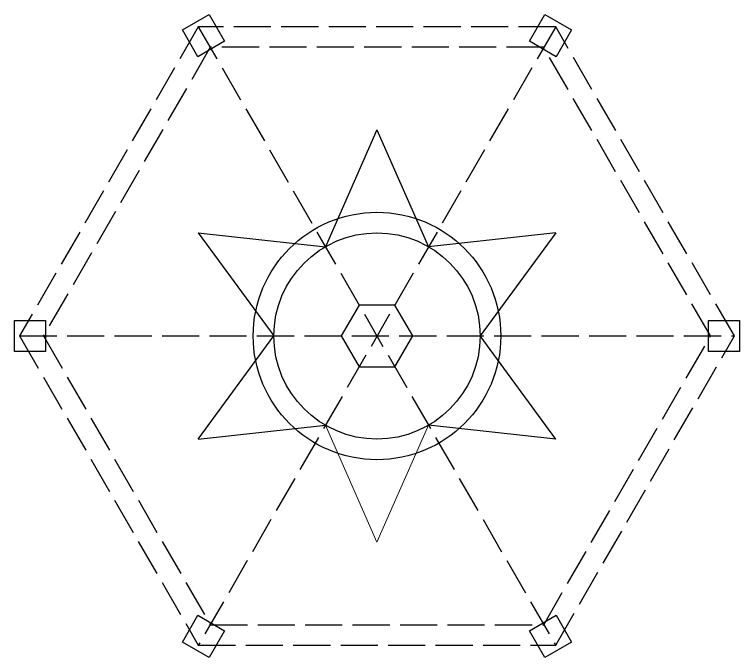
# Model space of a CAD drawing. Header units: metres. Extents: x -109 to 591, y -5 to 592.
# Drawn here: x 567.08 to 574.11, y -3.57 to 2.67 of the extents above; entities that cross this region are included whole.
import ezdxf

# ---------------------------------------------------------------- set-up
doc = ezdxf.new("R2010")
doc.units = ezdxf.units.M
doc.header["$LTSCALE"] = 0.03
doc.linetypes.add('ACAD_ISO02W100', pattern=[15, 12, -3])
doc.layers.add('HATCH SECCION', color=8, linetype='Continuous', lineweight=5)
doc.layers.add('Muro bajo', color=7, linetype='Continuous', lineweight=30)
doc.layers.add('Proyeccion', color=8, linetype='ACAD_ISO02W100')

msp = doc.modelspace()

# ---------------------------------------------------------------- linework, layer by layer
for p, q in [((570.5942, 1.5518), (570.0942, 0.4178)), ((570.5942, 1.5518), (571.0942, 0.4178)), ((568.8622, 0.5518), (569.5942, -0.4482)), ((568.8622, 0.5518), (570.0942, 0.4178)), ((572.3263, 0.5518), (571.0942, 0.4178)), ((572.3263, 0.5518), (571.5942, -0.4482)), ((568.8622, -1.4482), (569.5942, -0.4482)), ((572.3263, -1.4482), (571.5942, -0.4482)), ((568.8622, -1.4482), (570.0942, -1.3143)), ((572.3263, -1.4482), (571.0942, -1.3143))]:
    msp.add_line(p, q)
for radius in [1.2, 1]:
    msp.add_circle((570.5942, -0.4482), radius)
at = {"layer": 'HATCH SECCION'}
for q in [(570.0942, -1.3143), (571.0942, -1.3143)]:
    msp.add_line((570.5942, -2.4482), q, dxfattribs=at)
at = {"layer": 'Muro bajo'}
for points in [[(569.1171, 2.4103), (568.8573, 2.2603), (568.7073, 2.5201), (568.9671, 2.6701)], [(572.3312, 2.2603), (572.0714, 2.4103), (572.2214, 2.6701), (572.4812, 2.5201)], [(567.3801, -0.2982), (567.3801, -0.5982), (567.0801, -0.5982), (567.0801, -0.2982)], [(573.8083, -0.5982), (573.8083, -0.2982), (574.1083, -0.2982), (574.1083, -0.5982)], [(568.8573, -3.1567), (569.1171, -3.3067), (568.9671, -3.5665), (568.7073, -3.4165)], [(572.0714, -3.3067), (572.3312, -3.1567), (572.4812, -3.4165), (572.2214, -3.5665)]]:
    msp.add_lwpolyline(points, close=True, dxfattribs=at)
at = {"layer": 'Proyeccion'}
for p, q in [((568.8622, 2.5518), (572.3263, -3.4482)), ((572.3263, 2.5518), (568.8622, -3.4482)), ((567.1301, -0.4482), (574.0583, -0.4482))]:
    msp.add_line(p, q, dxfattribs=at)
for points in [[(568.8622, 2.5518), (567.1301, -0.4482), (568.8622, -3.4482), (572.3263, -3.4482), (574.0583, -0.4482), (572.3263, 2.5518)], [(568.9777, 2.3518), (567.3611, -0.4482), (568.9777, -3.2482), (572.2108, -3.2482), (573.8274, -0.4482), (572.2108, 2.3518)], [(570.421, -0.1482), (570.2478, -0.4482), (570.421, -0.7482), (570.7674, -0.7482), (570.9406, -0.4482), (570.7674, -0.1482)]]:
    msp.add_lwpolyline(points, close=True, dxfattribs=at)

doc.saveas('drawing.dxf')
